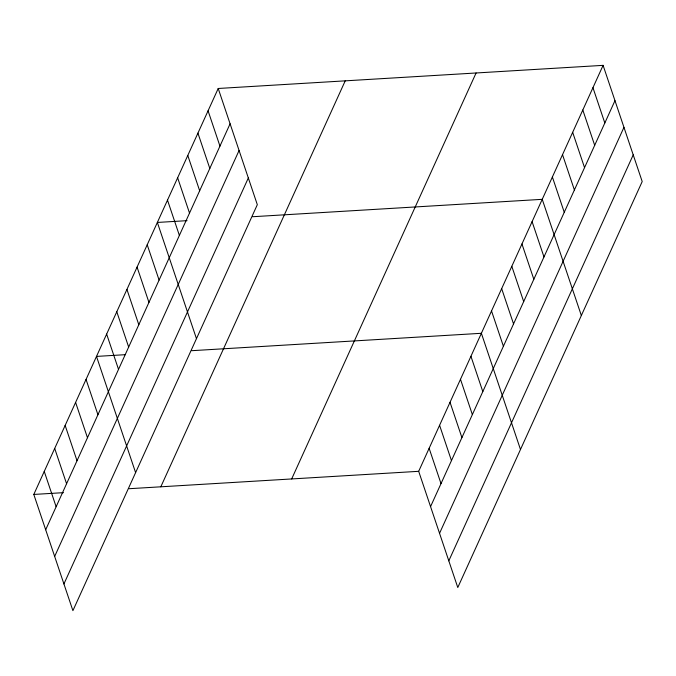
<?xml version="1.0" encoding="UTF-8"?>
<svg xmlns="http://www.w3.org/2000/svg" width="676" height="676" viewBox="0 0 676 676"><rect width="100%" height="100%" fill="white"/><g stroke="black" fill="none" stroke-linecap="round" stroke-linejoin="round"><path stroke-width="1.01" d="M218.213 88.48L257.319 204.684L72.907 610.648L33.8 494.443L218.213 88.48L603.093 65.352L642.2 181.557L457.787 587.52L418.681 471.316L603.093 65.352M45.681 529.739L230.094 123.776M54.663 556.433L239.076 150.478M63.924 583.946L248.329 177.982M160.812 486.813L345.225 80.85M291.669 478.946L476.081 72.991M430.561 506.611L614.974 100.648M439.544 533.313L623.956 127.35M448.805 560.818L633.218 154.863M187.058 220.663L157.356 222.446L196.463 338.651M252.613 216.726L542.236 199.327L581.343 315.523M125.178 354.689L96.499 356.413L135.606 472.617M191.756 350.692L481.38 333.293L520.486 449.489M33.8 494.443L63.502 492.66M129.057 488.714L418.681 471.316M592.953 87.686L604.826 122.981M582.805 110.011L594.686 145.306M572.665 132.335L584.546 167.631M562.525 154.669L574.397 189.964M552.376 176.994L564.257 212.289M532.096 221.652L543.977 256.948M521.957 243.977L533.829 279.272M511.808 266.31L523.689 301.597M501.668 288.635L513.549 323.931M491.528 310.96L503.4 346.256M470.935 356.294L482.808 391.59M460.483 379.295L472.363 414.591M450.03 402.305L461.911 437.6M439.586 425.305L451.458 460.601M429.133 448.315L441.014 483.61M208.073 110.813L219.945 146.101M197.924 133.138L209.805 168.434M187.784 155.463L199.665 190.759M177.644 177.796L189.517 213.084M167.496 200.121L179.377 235.417M147.216 244.78L159.088 280.067M137.067 267.105L148.948 302.4M126.927 289.429L138.808 324.725M116.787 311.763L128.66 347.058M106.639 334.088L118.52 369.383M86.046 379.422L97.927 414.718M75.602 402.423L87.474 437.718M65.149 425.432L77.03 460.719M54.697 448.433L66.578 483.729M44.253 471.434L56.125 506.73"/></g></svg>
